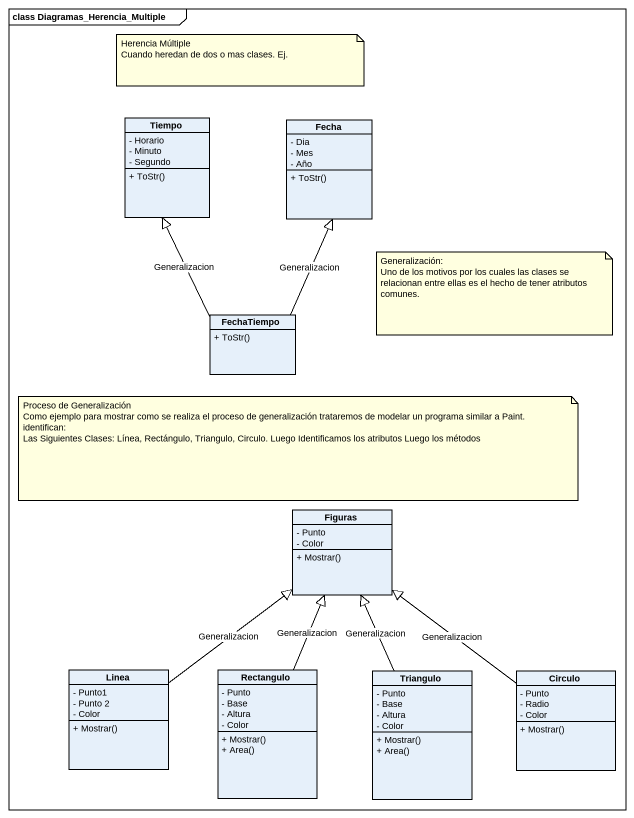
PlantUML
@startuml
mainframe class Diagramas_Herencia_Multiple
hide circle
hide empty members
skinparam classAttributeIconSize 0
class Tiempo {
  - Horario
  - Minuto
  - Segundo
  + ToStr()
}
class Fecha {
  - Dia
  - Mes
  - Año
  + ToStr()
}
class FechaTiempo {
  + ToStr()
}
class Figuras {
  - Punto
  - Color
  + Mostrar()
}
class Linea {
  - Punto1
  - Punto 2
  - Color
  + Mostrar()
}
class Rectangulo {
  - Punto
  - Base
  - Altura
  - Color
  + Mostrar()
  + Area()
}
class Triangulo {
  - Punto
  - Base
  - Altura
  - Color
  + Mostrar()
  + Area()
}
class Circulo {
  - Punto
  - Radio
  - Color
  + Mostrar()
}
FechaTiempo -up-|> Tiempo : Generalizacion
FechaTiempo -up-|> Fecha : Generalizacion
Linea -up-|> Figuras : Generalizacion
Rectangulo -up-|> Figuras : Generalizacion
Triangulo -up-|> Figuras : Generalizacion
Circulo -up-|> Figuras : Generalizacion
note as N1
  Herencia Múltiple
  Cuando heredan de dos o mas clases. Ej.
end note
note as N2
  Generalización:
  Uno de los motivos por los cuales las clases se relacionan entre ellas es el hecho de tener atributos comunes.
end note
note as N3
  Proceso de Generalización
  Como ejemplo para mostrar como se realiza el proceso de generalización trataremos de modelar un programa similar a Paint.
  identifican:
  Las Siguientes Clases: Línea, Rectángulo, Triangulo, Circulo. Luego Identificamos los atributos Luego los métodos
end note
@enduml
